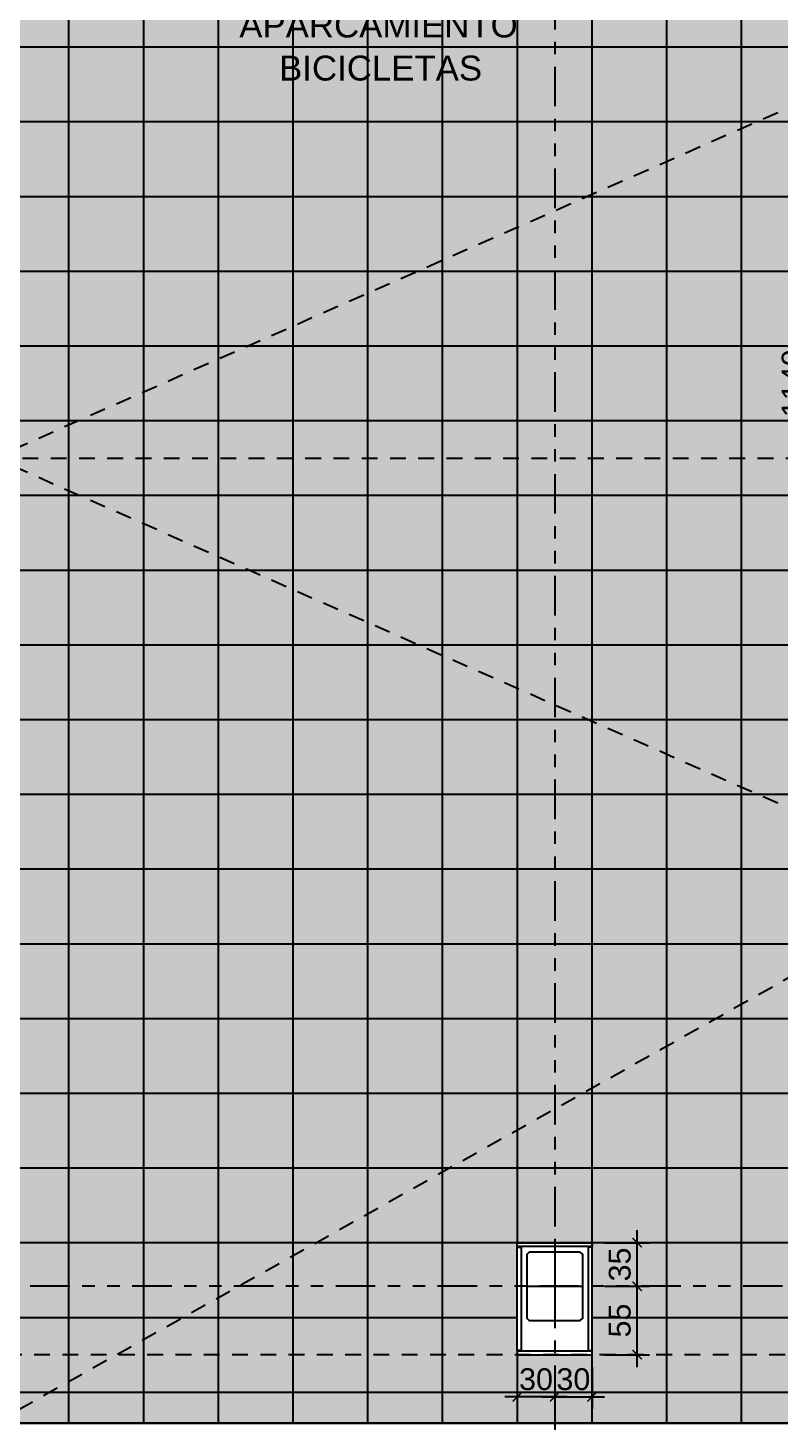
# Model space of a CAD drawing. Header units: millimetres. Extents: x 567.3 to 666.1, y 518.3 to 578.
# Drawn here: x 619.77 to 625.81, y 541.16 to 552.4 of the extents above; entities that cross this region are included whole.
import ezdxf

# ---------------------------------------------------------------- set-up
doc = ezdxf.new("R2010")
doc.units = ezdxf.units.MM
doc.header["$LTSCALE"] = 0.01
doc.linetypes.add('TRAZOS', pattern=[19.05, 12.7, -6.35])
doc.linetypes.add('VALS', pattern=[63.5, 31.75, -6.35, 6.35, -6.35, 6.35, -6.35])
doc.layers.get('0').update_dxf_attribs({"linetype": 'CONTINUOUS'})
doc.layers.get('DEFPOINTS').update_dxf_attribs({"linetype": 'CONTINUOUS'})
for name, color, linetype in [('AUXILIAR', 1, 'TRAZOS'), ('COTAS', 7, 'CONTINUOUS'), ('EJES', 6, 'VALS'), ('EJES PILARES', 254, 'CONTINUOUS'), ('PAV-EXT-GRANITO', 252, 'CONTINUOUS'), ('PAV-GRANITO-EXT', 253, 'CONTINUOUS'), ('PENDIENTES', 252, 'TRAZOS'), ('PILARES', 3, 'CONTINUOUS'), ('REVESTIMIENTOS', 4, 'CONTINUOUS'), ('TEXTOS', 7, 'CONTINUOUS'), ('URBA-1', 1, 'CONTINUOUS')]:
    doc.layers.add(name, color=color, linetype=linetype)
doc.styles.add('ARIAL', font='arial.ttf')
doc.dimstyles.new('GOP1-100', dxfattribs={"dimscale": 0.1, "dimtxt": 1.75, "dimasz": 0.75, "dimexe": 1, "dimexo": 1, "dimgap": 0.5, "dimtad": 1, "dimdec": 1, "dimlfac": 100, "dimdsep": 46, "dimtxsty": 'ARIAL', "dimblk1": 'ARCHTICK', "dimblk2": 'ARCHTICK', "dimsah": 1, "dimcen": 3, "dimdle": 1, "dimclrd": 1, "dimclre": 1, "dimclrt": 256, "dimadec": 0, "dimazin": 0, "dimtfac": 1.5, "dimtdec": 1, "dimtmove": 0, "dimatfit": 0, "dimldrblk": 'ARCHTICK', "dimfxl": 0, "dimtvp": 2.8125, "dimtolj": 1, "dimtzin": 0, "dimarcsym": 0})

# ---------------------------------------------------------------- blocks, each defined once
blk = doc.blocks.new('ES_PILAR 45x55')
at = {"layer": 'EJES PILARES'}
for p, q in [((0, 0.275), (0, -0.275)), ((-0.225, 0), (0.225, 0))]:
    blk.add_line(p, q, dxfattribs=at)
at = {"layer": 'PILARES'}
blk.add_lwpolyline([(0.205, -0.275), (0.225, -0.255), (0.225, 0.255), (0.205, 0.275), (-0.205, 0.275), (-0.225, 0.255), (-0.225, -0.255), (-0.205, -0.275), (0.205, -0.275)], dxfattribs=at)
blk = doc.blocks.new('_ARCHTICK')
at = {"color": 0, "linetype": 'ByBlock', "const_width": 0.15}
blk.add_lwpolyline([(-0.5, -0.5), (0.5, 0.5)], dxfattribs=at)
blk = doc.blocks.new('*D117')
at = {"layer": 'COTAS', "color": 1, "lineweight": -2, "transparency": 16777216}
for p, q in [((626.05, 555.347), (626.05, 543.747)), ((625.6, 555.247), (626.15, 555.247)), ((625.35, 543.847), (626.15, 543.847))]:
    blk.add_line(p, q, dxfattribs=at)
at = {"layer": 'DEFPOINTS', "color": 0, "transparency": 16777216}
for p in [(625.5, 555.247), (619.5, 543.847), (626.05, 543.847)]:
    blk.add_point(p, dxfattribs=at)
at = {"layer": 'COTAS', "color": 1, "lineweight": -2, "transparency": 16777216, "xscale": 0.07500000000000001, "yscale": 0.07500000000000001, "zscale": 0.07500000000000001}
for p, rotation in [((626.05, 555.247), 90), ((626.05, 543.847), 270)]:
    blk.add_blockref('_ARCHTICK', p, dxfattribs=dict(at, rotation=rotation))
at = {"layer": 'COTAS', "transparency": 16777216, "insert": (625.911, 549.547), "char_height": 0.175, "attachment_point": 5, "rotation": 90, "style": 'ARIAL'}
blk.add_mtext('\\A1;1140', dxfattribs=at)
blk = doc.blocks.new('*D137')
at = {"layer": 'COTAS', "color": 1, "lineweight": -2, "transparency": 16777216}
for p, q in [((624.662, 541.647), (624.662, 542.397)), ((624.4, 542.297), (624.762, 542.297)), ((624.4, 541.747), (624.762, 541.747))]:
    blk.add_line(p, q, dxfattribs=at)
at = {"layer": 'DEFPOINTS', "color": 0, "transparency": 16777216}
for p in [(624.3, 542.297), (624.662, 542.297), (624.3, 541.747)]:
    blk.add_point(p, dxfattribs=at)
at = {"layer": 'COTAS', "color": 1, "lineweight": -2, "transparency": 16777216, "xscale": 0.07500000000000001, "yscale": 0.07500000000000001, "zscale": 0.07500000000000001}
for p, rotation in [((624.662, 542.297), 90), ((624.662, 541.747), 270)]:
    blk.add_blockref('_ARCHTICK', p, dxfattribs=dict(at, rotation=rotation))
at = {"layer": 'COTAS', "transparency": 16777216, "insert": (624.523, 542.022), "char_height": 0.175, "attachment_point": 5, "rotation": 90, "style": 'ARIAL'}
blk.add_mtext('\\A1;55', dxfattribs=at)
blk = doc.blocks.new('*D138')
at = {"layer": 'COTAS', "color": 1, "lineweight": -2, "transparency": 16777216}
for p, q in [((624, 541.647), (624, 541.31)), ((624.3, 541.647), (624.3, 541.31)), ((623.9, 541.41), (624.4, 541.41))]:
    blk.add_line(p, q, dxfattribs=at)
at = {"layer": 'DEFPOINTS', "color": 0, "transparency": 16777216}
for p in [(624, 541.747), (624.3, 541.747), (624.3, 541.41)]:
    blk.add_point(p, dxfattribs=at)
at = {"layer": 'COTAS', "color": 1, "lineweight": -2, "transparency": 16777216, "xscale": 0.07500000000000001, "yscale": 0.07500000000000001, "zscale": 0.07500000000000001, "rotation": 180}
blk.add_blockref('_ARCHTICK', (624, 541.41), dxfattribs=at)
at = {"layer": 'COTAS', "color": 1, "lineweight": -2, "transparency": 16777216, "xscale": 0.07500000000000001, "yscale": 0.07500000000000001, "zscale": 0.07500000000000001}
blk.add_blockref('_ARCHTICK', (624.3, 541.41), dxfattribs=at)
at = {"layer": 'COTAS', "transparency": 16777216, "insert": (624.15, 541.55), "char_height": 0.175, "attachment_point": 5, "style": 'ARIAL'}
blk.add_mtext('\\A1;30', dxfattribs=at)
blk = doc.blocks.new('*D139')
at = {"layer": 'COTAS', "color": 1, "lineweight": -2, "transparency": 16777216}
for p, q in [((624.662, 542.197), (624.662, 542.747)), ((624.4, 542.647), (624.762, 542.647)), ((624.4, 542.297), (624.762, 542.297))]:
    blk.add_line(p, q, dxfattribs=at)
at = {"layer": 'DEFPOINTS', "color": 0, "transparency": 16777216}
for p in [(624.3, 542.647), (624.662, 542.647), (624.3, 542.297)]:
    blk.add_point(p, dxfattribs=at)
at = {"layer": 'COTAS', "color": 1, "lineweight": -2, "transparency": 16777216, "xscale": 0.07500000000000001, "yscale": 0.07500000000000001, "zscale": 0.07500000000000001}
for p, rotation in [((624.662, 542.647), 90), ((624.662, 542.297), 270)]:
    blk.add_blockref('_ARCHTICK', p, dxfattribs=dict(at, rotation=rotation))
at = {"layer": 'COTAS', "transparency": 16777216, "insert": (624.523, 542.472), "char_height": 0.175, "attachment_point": 5, "rotation": 90, "style": 'ARIAL'}
blk.add_mtext('\\A1;35', dxfattribs=at)
blk = doc.blocks.new('*D140')
at = {"layer": 'COTAS', "color": 1, "lineweight": -2, "transparency": 16777216}
for p, q in [((623.7, 541.647), (623.7, 541.31)), ((624, 541.647), (624, 541.31)), ((624.1, 541.41), (623.6, 541.41))]:
    blk.add_line(p, q, dxfattribs=at)
at = {"layer": 'DEFPOINTS', "color": 0, "transparency": 16777216}
for p in [(623.7, 541.747), (624, 541.747), (623.7, 541.41)]:
    blk.add_point(p, dxfattribs=at)
at = {"layer": 'COTAS', "color": 1, "lineweight": -2, "transparency": 16777216, "xscale": 0.07500000000000001, "yscale": 0.07500000000000001, "zscale": 0.07500000000000001, "rotation": 180}
blk.add_blockref('_ARCHTICK', (623.7, 541.41), dxfattribs=at)
at = {"layer": 'COTAS', "color": 1, "lineweight": -2, "transparency": 16777216, "xscale": 0.07500000000000001, "yscale": 0.07500000000000001, "zscale": 0.07500000000000001}
blk.add_blockref('_ARCHTICK', (624, 541.41), dxfattribs=at)
at = {"layer": 'COTAS', "transparency": 16777216, "insert": (623.85, 541.55), "char_height": 0.175, "attachment_point": 5, "style": 'ARIAL'}
blk.add_mtext('\\A1;30', dxfattribs=at)

msp = doc.modelspace()

# ---------------------------------------------------------------- hatches: boundary and pattern name
at = {"layer": 'PAV-EXT-GRANITO'}
h = msp.add_hatch(dxfattribs=at)
h.set_pattern_fill('_USER', color=256, scale=0.6, double=1, pattern_type=0)
h.set_pattern_definition([(0, (607.50004, 555.24694), (0, 0.6), []), (90, (607.50004, 555.24694), (-0.6, 4e-17), [])])
h.paths.add_polyline_path([(606.8999, 555.2469), (606.8999, 556.1469), (607.5, 556.1469), (607.5, 555.2469)], flags=16)
h.paths.add_polyline_path([(606.8999, 541.7468), (606.8999, 542.6469), (607.5, 542.6469), (607.5, 541.7468)], flags=16)
h.paths.add_polyline_path([(615.2999, 542.6469), (615.9, 542.6469), (615.9, 541.7468), (615.2999, 541.7468)], flags=16)
h.paths.add_polyline_path([(623.6999, 542.6469), (624.3, 542.6469), (624.3, 541.7469), (623.7, 541.7469)], flags=16)
h.paths.add_polyline_path([(632.7, 542.6469), (632.7, 541.9392), (632.0999, 541.9392), (632.0999, 542.6469)], flags=16)
h.paths.add_polyline_path([(632.0999, 555.2469), (632.0999, 556.1471), (632.7, 556.1471), (632.7, 555.2469)], flags=16)
edge = h.paths.add_edge_path(flags=16)
edge.add_arc((620.7, 553.6959), 0.03, 180, 360)
edge.add_line((620.73, 553.6959), (620.73, 554.3859))
edge.add_arc((620.7, 554.3859), 0.03, 0, 180)
edge.add_line((620.67, 554.3859), (620.67, 553.6959))
edge = h.paths.add_edge_path(flags=16)
edge.add_arc((621.6, 554.3859), 0.03, 0, 180)
edge.add_line((621.57, 554.3859), (621.57, 553.6959))
edge.add_arc((621.6, 553.6959), 0.03, 180, 360)
edge.add_line((621.63, 553.6959), (621.63, 554.3859))
edge = h.paths.add_edge_path(flags=16)
edge.add_arc((622.5, 554.3859), 0.03, 0, 180)
edge.add_line((622.47, 554.3859), (622.47, 553.6959))
edge.add_arc((622.5, 553.6959), 0.03, 180, 360)
edge.add_line((622.53, 553.6959), (622.53, 554.3859))
edge = h.paths.add_edge_path(flags=16)
edge.add_arc((623.4, 553.6959), 0.03, 180, 360)
edge.add_line((623.43, 553.6959), (623.43, 554.3859))
edge.add_arc((623.4, 554.3859), 0.03, 0, 180)
edge.add_line((623.37, 554.3859), (623.37, 553.6959))
edge = h.paths.add_edge_path(flags=16)
edge.add_arc((624.3, 554.3859), 0.03, 0, 180)
edge.add_line((624.27, 554.3859), (624.27, 553.6959))
edge.add_arc((624.3, 553.6959), 0.03, 180, 360)
edge.add_line((624.33, 553.6959), (624.33, 554.3859))
edge = h.paths.add_edge_path()
edge.add_line((598.4999, 542.6469), (599.1, 542.6469))
edge.add_line((599.1, 542.6469), (599.1, 541.7468))
edge.add_line((599.1, 541.7468), (598.5018, 541.7469))
edge.add_line((598.5018, 541.7469), (598.4999, 541.1969))
edge.add_line((598.4999, 541.1969), (633.5, 541.1969))
edge.add_line((633.5, 541.1969), (633.5, 556.6969))
edge.add_line((633.5, 556.6969), (625.5, 556.6969))
edge.add_line((625.5, 556.6969), (625.5, 555.2469))
edge.add_line((625.5, 555.2469), (619.5001, 555.2469))
edge.add_line((619.5001, 555.2469), (619.5001, 543.8469))
edge.add_line((619.5001, 543.8469), (609.9002, 543.8469))
edge.add_line((609.9002, 543.8469), (609.9012, 547.4969))
edge.add_arc((609.91, 548.9469), 1.45, 90.3885, 269.65282, ccw=False)
edge.add_line((609.9002, 550.3969), (609.9002, 554.0469))
edge.add_line((609.9002, 554.0469), (611.1, 554.0469))
edge.add_line((611.1, 554.0469), (611.1, 556.6969))
edge.add_line((611.1, 556.6969), (598.4999, 556.6969))
edge.add_line((598.4999, 556.6969), (598.4999, 556.1469))
edge.add_line((598.4999, 556.1469), (599.1, 556.1471))
edge.add_line((599.1, 556.1471), (599.1, 555.2469))
edge.add_line((599.1, 555.2469), (598.4999, 555.2469))
edge.add_line((598.4999, 555.2469), (598.4999, 555.1337))
edge.add_arc((598.5716, 554.9469), 0.2, -110.99885, 110.99885, ccw=False)
edge.add_line((598.4999, 554.7602), (598.4999, 552.7337))
edge.add_arc((598.5716, 552.5469), 0.2, -110.99885, 110.99885, ccw=False)
edge.add_line((598.4999, 552.3602), (598.4999, 550.3337))
edge.add_arc((598.5716, 550.1469), 0.2, -110.99885, 110.99885, ccw=False)
edge.add_line((598.4999, 549.9602), (598.4999, 547.9337))
edge.add_arc((598.5716, 547.7469), 0.2, -110.99885, 110.99885, ccw=False)
edge.add_line((598.4999, 547.5602), (598.4999, 545.5337))
edge.add_arc((598.5716, 545.3469), 0.2, -110.99885, 110.99885, ccw=False)
edge.add_line((598.4999, 545.1602), (598.4999, 543.1337))
edge.add_arc((598.5716, 542.9469), 0.2, -110.99885, 110.99885, ccw=False)
edge.add_line((598.4999, 542.7602), (598.4999, 542.6469))
at = {"layer": 'PAV-GRANITO-EXT'}
h = msp.add_hatch(dxfattribs=at)
h.set_pattern_fill('DOTS', color=2, scale=0.04)
edge = h.paths.add_edge_path()
edge.add_line((633.5, 556.6969), (625.5, 556.6969))
edge.add_line((625.5, 556.6969), (625.5, 555.2469))
edge.add_line((625.5, 555.2469), (619.5, 555.2469))
edge.add_line((619.5, 555.2469), (619.5001, 543.8469))
edge.add_line((619.5001, 543.8469), (609.925, 543.8469))
edge.add_line((609.925, 543.8469), (609.9, 543.8469))
edge.add_line((609.9, 543.8469), (609.9, 543.8468))
edge.add_line((609.9, 543.8468), (609.9002, 543.8469))
edge.add_line((609.9002, 543.8469), (609.9002, 546.2469))
edge.add_line((609.9002, 546.2469), (609.9, 546.2469))
edge.add_line((609.9, 546.2469), (609.9002, 546.4824))
edge.add_line((609.9002, 546.4824), (609.9002, 546.5474))
edge.add_line((609.9002, 546.5474), (609.9002, 546.6124))
edge.add_arc((-1340.9319, 546.8335), 1950.8321, 359.993507, 360.0194833)
edge.add_arc((609.9101, 548.9469), 1.4501, 90.39184, 269.60641, ccw=False)
edge.add_line((609.9001, 550.397), (609.9003, 550.5469))
edge.add_line((609.9003, 550.5469), (609.9002, 550.6469))
edge.add_line((609.9002, 550.6469), (609.9002, 554.0469))
edge.add_line((609.9002, 554.0469), (611.1, 554.0469))
edge.add_line((611.1, 554.0469), (611.1, 555.2469))
edge.add_line((611.1, 555.2469), (611.1, 556.6969))
edge.add_line((611.1, 556.6969), (598.5005, 556.6969))
edge.add_line((598.5005, 556.6969), (598.5006, 556.1471))
edge.add_line((598.5006, 556.1471), (599.1, 556.1469))
edge.add_line((599.1, 556.1469), (599.1, 555.2469))
edge.add_line((599.1, 555.2469), (598.5006, 555.2469))
edge.add_line((598.5006, 555.2469), (598.5017, 542.6469))
edge.add_line((598.5017, 542.6469), (599.1, 542.6469))
edge.add_line((599.1, 542.6469), (599.1, 541.7468))
edge.add_line((599.1, 541.7468), (598.4999, 541.7469))
edge.add_line((598.4999, 541.7469), (598.5018, 541.1969))
edge.add_line((598.5018, 541.1969), (633.5, 541.1969))
edge.add_line((633.5, 541.1969), (633.5, 556.6969))
h.paths.add_polyline_path([(632.0999, 555.2469), (632.0999, 556.1471), (632.7, 556.1469), (632.7, 555.2469)], flags=16)
h.paths.add_polyline_path([(632.175, 555.8719), (632.625, 555.8719), (632.625, 555.3219), (632.175, 555.3219)], flags=0)
h.paths.add_polyline_path([(624.3, 542.6469), (624.3, 541.7469), (623.7, 541.7469), (623.6999, 542.6469)], flags=16)
h.paths.add_polyline_path([(624.225, 542.0219), (623.775, 542.0219), (623.775, 542.5719), (624.225, 542.5719)], flags=0)
h.paths.add_polyline_path([(632.0999, 542.6469), (632.7, 542.6469), (632.7, 541.7469), (632.0999, 541.7468)], flags=16)
h.paths.add_polyline_path([(632.625, 542.5719), (632.625, 542.0219), (632.175, 542.0219), (632.175, 542.5719)], flags=0)
h.paths.add_polyline_path([(615.9, 542.6469), (615.9, 541.7468), (615.2999, 541.7469), (615.2999, 542.6469)], flags=16)
h.paths.add_polyline_path([(615.825, 542.0219), (615.375, 542.0219), (615.375, 542.5719), (615.825, 542.5719)], flags=0)
h.paths.add_polyline_path([(607.5, 555.2469), (606.8999, 555.2469), (606.9, 556.1471), (607.5, 556.1469)], flags=16)
h.paths.add_polyline_path([(606.975, 555.3219), (606.975, 555.8719), (607.425, 555.8719), (607.425, 555.3219)], flags=0)
h.paths.add_polyline_path([(607.5, 542.6469), (607.5, 541.7468), (606.8999, 541.7468), (606.8999, 542.6469)], flags=16)
h.paths.add_polyline_path([(607.425, 542.0219), (606.975, 542.0219), (606.975, 542.5719), (607.425, 542.5719)], flags=0)

# ---------------------------------------------------------------- linework, layer by layer
at = {"layer": 'AUXILIAR'}
msp.add_lwpolyline([(625.5, 556.1469), (637.2, 556.1469), (637.2, 541.7469), (598.2, 541.7469), (598.2, 556.1469), (611.1, 556.1469)], dxfattribs=at)
at = {"layer": 'EJES'}
for p, q in [((624, 574.1607), (624, 534.7146)), ((650.355, 542.2969), (581.5145, 542.2969))]:
    msp.add_line(p, q, dxfattribs=at)
at = {"layer": 'PAV-EXT-GRANITO'}
msp.add_lwpolyline([(609.9, 547.4469), (609.9002, 543.8469), (619.5001, 543.8469), (619.5001, 555.2469), (625.5, 555.2469), (625.5, 556.6969), (633.5, 556.6969), (633.5, 541.1969), (598.4999, 541.1969), (598.4999, 556.6969), (611.1, 556.6969), (611.1, 554.0469), (609.9002, 554.0469), (609.9002, 550.4469)], dxfattribs=at)
at = {"layer": 'PENDIENTES'}
for p, q in [((627.0367, 552.2681), (619.5, 548.9468)), ((619.5, 548.9468), (633.5, 548.9464)), ((627.0364, 545.6252), (619.5, 548.9468)), ((619.5001, 541.1969), (627.0364, 545.4252))]:
    msp.add_line(p, q, dxfattribs=at)
at = {"layer": 'REVESTIMIENTOS'}
for points in [[(623.7, 542.647), (624.3, 542.647), (624.3, 542.617), (623.7, 542.617)], [(623.7, 541.7818), (623.7, 542.612), (623.73, 542.612), (623.73, 541.7818)], [(624.3, 541.7818), (624.3, 542.612), (624.27, 542.612), (624.27, 541.7818)], [(623.7, 541.7468), (624.3, 541.7468), (624.3, 541.7768), (623.7, 541.7768)]]:
    msp.add_lwpolyline(points, close=True, dxfattribs=at)
at = {"layer": 'URBA-1'}
msp.add_line((594, 541.1969), (633.5, 541.1969), dxfattribs=at)

# ---------------------------------------------------------------- block references
at = {"layer": 'PILARES'}
msp.add_blockref('ES_PILAR 45x55', (624, 542.2969), dxfattribs=at)
msp.add_blockref('ES_PILAR 45x55', (624, 542.2969), dxfattribs=at)

# ---------------------------------------------------------------- texts
at = {"layer": 'TEXTOS', "style": 'ARIAL'}
for s, p in [('APARCAMIENTO', (621.4678, 552.3233)), ('BICICLETAS', (621.7872, 551.9776))]:
    msp.add_text(s, height=0.2, dxfattribs=at).set_placement(p)

# ---------------------------------------------------------------- dimensions: what is measured, and where the dimension line sits
at = {"layer": 'COTAS'}
for base, p1, p2, picture, middle in [((626.05, 543.8469), (625.5, 555.2469), (619.5001, 543.8469), '*D117', (625.9107, 549.5469)), ((624.6624, 542.297), (624.3, 541.7468), (624.3, 542.297), '*D137', (624.5234, 542.0219))]:
    dim = msp.add_linear_dim(base=base, p1=p1, p2=p2, angle=90, dimstyle='GOP1-100', override={"dimtmove": 1}, dxfattribs=at)
    dim.commit()
    dim.dimension.update_dxf_attribs({"geometry": picture, "text_midpoint": middle})
dim = msp.add_linear_dim(base=(624.6624, 542.647), p1=(624.3, 542.297), p2=(624.3, 542.647), angle=90, dimstyle='GOP1-100', override={"dimtmove": 1}, dxfattribs=at)
dim.commit()
dim.dimension.update_dxf_attribs({"geometry": '*D139', "text_midpoint": (624.6624, 542.472), "dimtype": 160})
for base, p2, picture, middle in [((623.7, 541.4101), (623.7, 541.7469), '*D140', (623.85, 541.4101)), ((624.3, 541.4101), (624.3, 541.7468), '*D138', (624.15, 541.4101))]:
    dim = msp.add_linear_dim(base=base, p1=(624, 541.7468), p2=p2, dimstyle='GOP1-100', override={"dimtmove": 1}, dxfattribs=at)
    dim.commit()
    dim.dimension.update_dxf_attribs({"geometry": picture, "text_midpoint": middle, "dimtype": 160})

doc.saveas('drawing.dxf')
